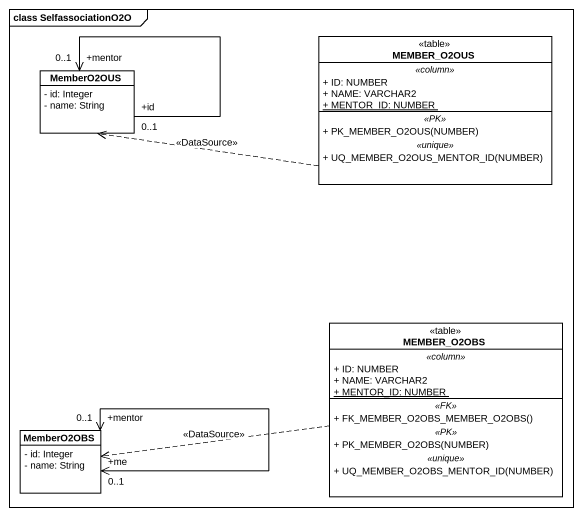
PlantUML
@startuml
mainframe class SelfassociationO2O
hide circle
hide empty members
skinparam classAttributeIconSize 0
class MEMBER_O2OUS <<table>> {
  .. <<column>> ..
  + ID: NUMBER
  + NAME: VARCHAR2
  {static} + MENTOR_ID: NUMBER
  .. <<PK>> ..
  + PK_MEMBER_O2OUS(NUMBER)
  .. <<unique>> ..
  + UQ_MEMBER_O2OUS_MENTOR_ID(NUMBER)
}
class MemberO2OUS {
  - id: Integer
  - name: String
}
class MEMBER_O2OBS <<table>> {
  .. <<column>> ..
  + ID: NUMBER
  + NAME: VARCHAR2
  {static} + MENTOR_ID: NUMBER
  .. <<FK>> ..
  + FK_MEMBER_O2OBS_MEMBER_O2OBS()
  .. <<PK>> ..
  + PK_MEMBER_O2OBS(NUMBER)
  .. <<unique>> ..
  + UQ_MEMBER_O2OBS_MENTOR_ID(NUMBER)
}
class MemberO2OBS {
  - id: Integer
  - name: String
}
MEMBER_O2OUS .left.> MemberO2OUS : <<DataSource>>
MemberO2OUS "+id\n0..1" --> "+mentor\n0..1" MemberO2OUS
MEMBER_O2OBS .left.> MemberO2OBS : <<DataSource>>
MemberO2OBS "+me\n0..1" <--> "+mentor\n0..1" MemberO2OBS
@enduml
